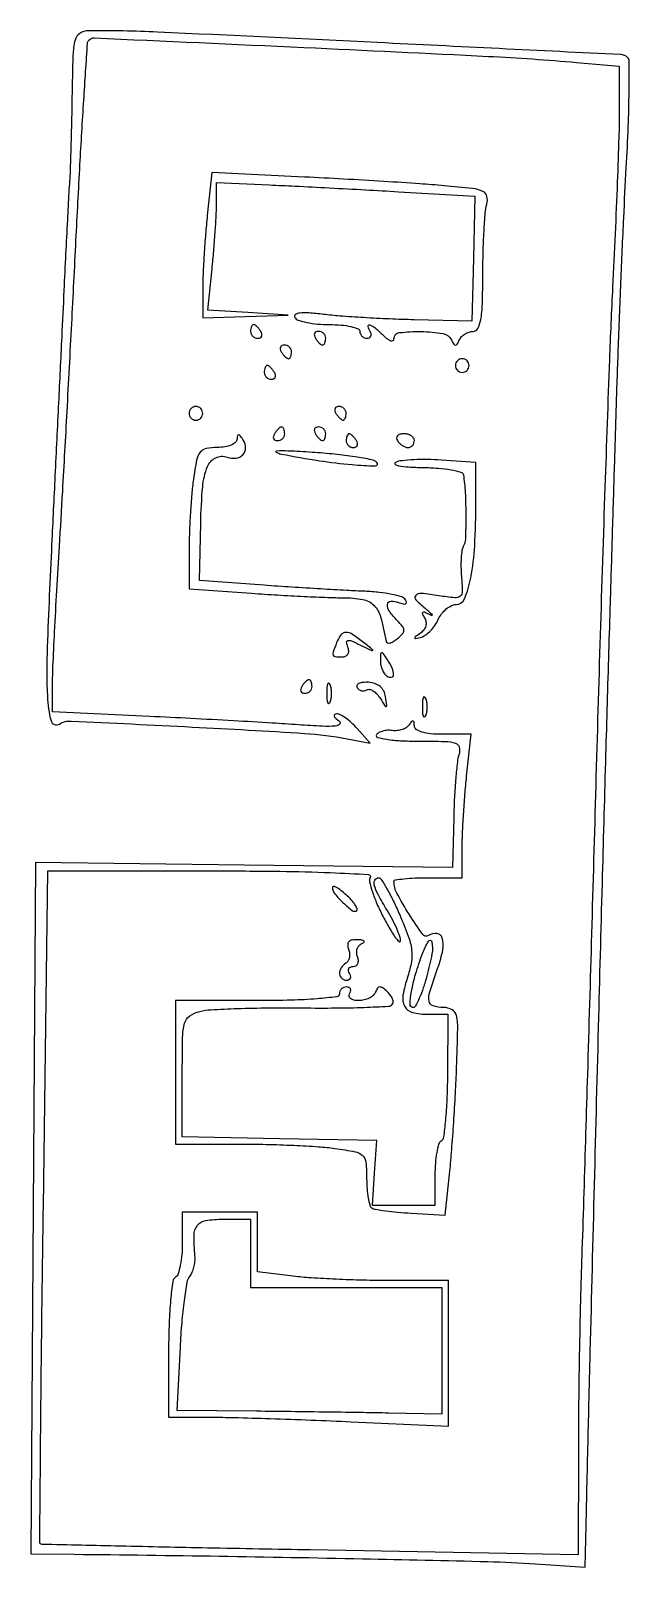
# Model space of a CAD drawing. Extents: x 7 to 94, y 6 to 231.
import ezdxf

# ---------------------------------------------------------------- set-up
doc = ezdxf.new("R2010")
doc.units = 0

msp = doc.modelspace()

# ---------------------------------------------------------------- linework, layer by layer
for points in [[(12.843476, 221.25, -0.001453), (12.769219, 217.333741, -0.001717), (12.675491, 213.629687, -0.001498), (12.576253, 210.502958, -0.010834), (12.49141, 209, 0.006018), (12.384919, 207.389362, 0.000517), (12.166526, 203.26875, 0.000683), (11.917811, 198.352729, 0.00053), (11.660014, 193, -0.000206), (11.337206, 186.205935, -0.000074), (10.871428, 176.517175, -0.000073), (10.357485, 165.891589, -0.000087), (9.868367, 155.845702, 0.002793), (9.21736, 140.798384, 0.020097), (9.235783, 133.535734, 0.053691), (9.772441, 129.984961, 0.503912), (10.994791, 129.496781, -0.151503), (12.726289, 129.944176, -0.000789), (30.505785, 129.064446, -0.002684), (46.875921, 128.140439, -0.032324), (53.136891, 127.34495), (56.5, 126.694657), (54.595012, 128.847328, 0.026468), (53.785305, 129.670166, 0.03038), (52.927955, 130.363155, 0.03175), (52.141136, 130.851593, 0.127195), (51.595012, 130.984687, 0.172902), (51.320037, 130.882314, 0.317988), (51.262285, 130.661866, 0.116678), (51.493393, 130.318069, 0.032639), (52, 129.907224, -0.45901), (52.039055, 129.493023, -0.181516), (51.448715, 129.211456, -0.033599), (49.543938, 129.175737, -0.006041), (46, 129.39042, 0.00313), (42.161348, 129.64539, 0.001033), (36.517187, 129.97311, 0.001028), (30.255692, 130.310785, 0.001166), (24.25, 130.608237), (10, 131.280708), (10.004647, 135.390354, -0.010693), (10.060232, 137.858525, -0.001472), (10.300933, 142.992791, -0.001689), (10.624504, 149.072795, -0.001428), (11.006754, 155.5, 0.001525), (11.486911, 163.59983, 0.00053), (12.130797, 175.273852, 0.000527), (12.812603, 188.129725, 0.000614), (13.432596, 200.347156, -0.001425), (14.013562, 211.440185, -0.002317), (14.577389, 220.856458, -0.000322), (15.121944, 229.211611, -0.181884), (15.323951, 229.657284, -0.210745), (16.149064, 229.977304, -0.000092), (46.794367, 228.57871, -0.001226), (73.841842, 227.272882, -0.009015), (86.75, 226.384388), (93, 225.840812), (92.993532, 219.170406, -0.00764), (92.932869, 215.437478, -0.001585), (92.705179, 208.878182, -0.001664), (92.391296, 201.263316, -0.001569), (92.020985, 193.5, 0.003508), (91.555283, 182.870975, 0.000731), (90.896456, 164.21875, 0.000768), (90.196679, 142.567243, 0.000725), (89.549422, 120.5, -0.00021), (88.935276, 98.798721, -0.000247), (88.334923, 78.25, -0.000216), (87.811681, 60.892429, -0.001548), (87.529041, 52.5, 0.003063), (87.330975, 46.036685, 0.001677), (87.163318, 38.112636, 0.001671), (87.046919, 30.063359, 0.002664), (87.007072, 23.181315), (87, 7.86263), (47.75, 8.560428, -0.000507), (32.681626, 8.843603, -0.000837), (19.952435, 9.117052, -0.000045), (8.483102, 9.383691, -0.168317), (8.237012, 9.475434, -0.225895), (8.130737, 9.703472, -0.000037), (8.24983, 24.06773, -0.00084), (8.409685, 39.983478, -0.000507), (8.649949, 58.846321), (9.325874, 108), (33.221954, 108, -0.002922), (43.333382, 107.940911, -0.007422), (50.672498, 107.746145, -0.003325), (56.291731, 107.476066, -0.569146), (56.521868, 107.035383, 0.199287), (56.420118, 106.405496, 0.021253), (56.832436, 104.948416, 0.023584), (57.505723, 103.188683, 0.016826), (58.41629, 101.285383, 0.010536), (59.377007, 99.530766, 0.024311), (60.188945, 98.265794, 0.049929), (60.738886, 97.637533, 0.642673), (60.953439, 97.72583, 0.094053), (60.852198, 98.397572, 0.017929), (60.399921, 99.55336, 0.018551), (59.76454, 100.882412, 0.016119), (59.003738, 102.22583, -0.012418), (57.679738, 104.523902, -0.060113), (57.125167, 105.921399, -0.186986), (57.208633, 106.663431, -0.285345), (57.75, 106.982934, -0.251668), (58.140226, 106.761652, -0.011077), (58.969189, 105.377793, -0.016488), (59.893403, 103.622199, -0.010784), (60.84724, 101.54259, -0.013677), (62.096856, 98.424051, -0.055805), (62.585838, 96.445341, -0.074686), (62.553997, 94.707658, -0.037857), (62.026141, 92.579207, 0.035643), (61.318589, 89.779233, 0.167783), (61.572863, 88.164698, 0.213186), (62.711452, 87.277313, 0.060562), (64.992542, 87), (67.867051, 87), (67.826833, 77.993077, -0.009239), (67.746713, 74.501475, -0.013984), (67.53602, 71.46976, -0.00863), (67.249988, 68.985004, -0.225025), (66.893307, 68.43406, 0.188017), (66.544923, 67.971503, 0.024204), (66.262409, 66.739605, 0.025549), (66.065204, 65.182145, 0.018718), (66, 63.440983), (66, 59), (61.417489, 59), (56.834978, 59), (57.167489, 63.75), (57.5, 68.5), (43.25, 68.777457), (29, 69.054913), (29, 77.919049, -0.004429), (29.050792, 83.653034, -0.061759), (29.34086, 85.695473, -0.176355), (30.084281, 86.751127, -0.090802), (31.575239, 87.429528, -0.04805), (33.208082, 87.676104, -0.005076), (37.062514, 87.844644, -0.006237), (41.668377, 87.941713, -0.004968), (46.639028, 87.935058, 0.004687), (51.470381, 87.925874, 0.007258), (55.641057, 88.017599, 0.00289), (59.191462, 88.167821, 0.18645), (59.747122, 88.413788, 0.198361), (59.884307, 88.743992, 0.089747), (59.800352, 89.213634, 0.068054), (59.51354, 89.749018, 0.046832), (59.058333, 90.266667, 0.027687), (58.365151, 90.851164, 0.165129), (57.922199, 90.996908, 0.244549), (57.584608, 90.817223, 0.06272), (57.291667, 90.25, -0.120628), (56.970351, 89.771702, -0.066279), (56.387612, 89.367188, -0.06), (55.647271, 89.093097, -0.058747), (54.85765, 89, -0.050137), (54.144277, 89.071713, -0.109046), (53.643871, 89.29375, -0.184772), (53.433414, 89.621713, -0.191977), (53.5, 90, 0.082592), (53.656512, 90.3821, 0.161196), (53.6254, 90.70625, 0.182303), (53.413961, 90.921712, 0.108972), (53.059017, 91, 0.093332), (52.654762, 90.923877, 0.09642), (52.311086, 90.70625, 0.099167), (52.081062, 90.381556, 0.105053), (52, 90, -0.379241), (51.613708, 89.563953, -0.00943), (48.75, 89.270833, -0.014311), (44.96574, 89.064309, -0.006475), (40, 89), (28, 89), (28, 78.5), (28, 68), (37.360429, 68, -0.005947), (41.284396, 67.953329, -0.005401), (45.334106, 67.813197, -0.005413), (48.954074, 67.609478, -0.017295), (51.360429, 67.364076, -0.01348), (54.329898, 66.875185, -0.144339), (55.403389, 66.320627, -0.180158), (55.886841, 65.321776, -0.023575), (56, 62.923093, 0.018545), (56.055339, 61.431568, 0.025362), (56.222735, 60.098112, 0.023931), (56.462463, 59.043166, 0.188673), (56.758246, 58.649412, 0.097263), (57.286848, 58.450651, 0.007879), (58.760085, 58.228018, 0.010373), (60.541055, 58.02504, 0.007785), (62.508246, 57.872942), (67.5, 57.565093), (68.177369, 64.032547, 0.006635), (68.460194, 67.129037, 0.003049), (68.750534, 71.170541, 0.003019), (69.004464, 75.427383, 0.004172), (69.177369, 79.250145, 0.003901), (69.340957, 84.879344, 0.059585), (69.151193, 86.813893, 0.215011), (68.510494, 87.673734, 0.127409), (67.25, 88.000145, -0.071918), (65.721863, 88.220988, -0.294916), (65.139968, 88.897826, -0.110835), (65.25699, 90.283883, -0.008547), (66.446487, 93.848329, 0.035204), (67.162911, 96.449025, 0.123363), (67.081769, 98.172053, 0.303396), (66.301199, 98.815126, 0.164857), (65.038343, 98.523697, -0.394781), (64.214373, 98.689372, -0.013685), (62.219501, 101.649471, -0.019377), (60.43347, 104.719574, -0.122645), (60, 106.460162, -0.370785), (60.184532, 106.674791, -0.010741), (61.46875, 106.841423, -0.016759), (63.082954, 106.961152, -0.010131), (65, 107), (70, 107), (70, 111.353309, -0.01062), (70.044619, 113.453714, -0.004658), (70.188722, 116.233424, -0.004607), (70.396386, 119.181518, -0.006151), (70.642456, 121.853309), (71.284913, 128), (67.142456, 128, -0.021847), (65.374743, 128.077277, -0.051212), (64.077556, 128.326362, -0.079998), (63.263998, 128.721065, -0.241325), (62.984687, 129.25, 0.031947), (62.943881, 129.785026, 0.321471), (62.797932, 129.937951, 0.273293), (62.581666, 129.859766, 0.02625), (62.234687, 129.391641, -0.103892), (61.824713, 128.987372, -0.061375), (61.202918, 128.687967, -0.057496), (60.476356, 128.532125, -0.062444), (59.753971, 128.552574, 0.051664), (59.044341, 128.587935, 0.054453), (58.35546, 128.475175, 0.060707), (57.78774, 128.240276, 0.126581), (57.444954, 127.910933, 0.502154), (57.588116, 127.54953, 0.028451), (58.958655, 127.263127, 0.024857), (60.961963, 127.063308, 0.012429), (63.508371, 127, -0.005898), (67.493842, 126.952988, -0.071132), (69.002956, 126.700746, -0.259138), (69.557709, 126.112421, -0.139965), (69.527764, 125.087477, 0.048517), (69.281415, 123.933795, 0.007332), (69.048352, 121.581374, 0.008164), (68.858713, 118.786947, 0.006977), (68.748123, 115.837477), (68.575492, 108.5), (38.037746, 108.853066), (7.5, 109.206133), (7.151603, 58.603066), (6.803206, 8), (13.151603, 7.933421, -0.001257), (34.424666, 7.656849, -0.001308), (55.414188, 7.276281, -0.000937), (73.707871, 6.862418, -0.011276), (80.75, 6.530883), (88, 6.025508), (88.185172, 14.262754, -0.000287), (88.33984, 20.971444, -0.000302), (88.499747, 27.569774, -0.00013), (88.751998, 37.619708, -0.000013), (89.370913, 62, -0.000157), (90.004037, 86.61072, -0.00026), (90.555833, 107.385929, -0.000306), (91.044554, 125.033252, -0.0005), (91.483199, 140, 0.000013), (91.706015, 147.357576, 0.000006), (91.992278, 156.821875, 0.000006), (92.291158, 166.71106, 0.000008), (92.556532, 175.5, -0.001656), (92.850895, 184.288925, -0.001164), (93.237947, 194.178125, -0.001174), (93.652684, 203.642284, -0.00246), (94.028711, 211, 0.004412), (94.311226, 216.986339, 0.006948), (94.436948, 222.1299, 0.00244), (94.461887, 226.535042, 0.214011), (94.198672, 227.123062, 0.171306), (93.226135, 227.52162, 0.000077), (57.586784, 229.285937, 0.000733), (25.390935, 230.827511, 0.013736), (15.25, 231.019269, 0.144915), (13.983399, 230.632469, 0.188448), (13.290521, 229.649622, 0.052693), (12.989251, 227.451964, 0.003724)], [(32.655698, 203.980002, 0.006045), (32.404568, 201.259607, 0.004585), (32.192611, 198.27064, 0.004636), (32.045423, 195.461717, 0.010771), (32, 193.353309), (32, 189), (38.25, 189.189084), (44.5, 189.378169), (38.613186, 189.743071), (32.726373, 190.107972), (33.363186, 196.200677, 0.004799), (33.606991, 198.771721, 0.004224), (33.812936, 201.458666, 0.004247), (33.957638, 203.885542, 0.012766), (34, 205.544501), (34, 208.79562), (41.75, 208.450305, -0.001368), (45.503939, 208.272752, -0.00059), (50.505834, 208.016545, -0.000584), (55.828938, 207.731357, -0.000773), (60.674116, 207.458587), (71.848231, 206.812185), (71.628578, 197.656093), (71.408924, 188.5), (62.954462, 188.696603, -0.004963), (59.362984, 188.815796, -0.004179), (55.56249, 189.01154, -0.004217), (52.09655, 189.248465, -0.011651), (49.662525, 189.49265, 0.012079), (47.52971, 189.704772, 0.045315), (46.185741, 189.683811, 0.12622), (45.554941, 189.448337, 0.398249), (45.471542, 189.046047, 0.176446), (45.986649, 188.639687, 0.028969), (47.232666, 188.307276, 0.028825), (48.811162, 188.076532, 0.021883), (50.559017, 188, -0.021227), (52.261135, 187.927706, -0.03416), (53.695461, 187.70625, -0.037703), (54.73472, 187.388352, -0.308946), (55, 187, 0.105053), (55.081062, 186.618444, 0.099167), (55.311086, 186.29375, 0.09642), (55.654762, 186.076123, 0.093332), (56.059017, 186, 0.108972), (56.413961, 186.078288, 0.182303), (56.6254, 186.29375, 0.161196), (56.656512, 186.6179, 0.082592), (56.5, 187, -0.089706), (56.212661, 187.730745, -0.564148), (56.449645, 187.946796, -0.103751), (57.243017, 187.518698, -0.020958), (58.428571, 186.428571, 0.032428), (59.033083, 185.897769, 0.08714), (59.538393, 185.633482, 0.216722), (59.855217, 185.671296, 0.262054), (60, 185.928571, -0.379066), (60.786081, 186.81645, -0.035687), (63.942063, 186.974795, -0.035143), (67.192519, 186.676645, -0.248016), (68.416667, 185.75, 0.029131), (68.744495, 185.14253, 0.260055), (69, 185, 0.260055), (69.255505, 185.14253, 0.029131), (69.583333, 185.75, -0.08292), (69.911833, 186.228021, -0.061238), (70.411458, 186.632812, -0.060848), (70.998166, 186.906914, -0.079041), (71.583333, 187, 0.28124), (72.280292, 187.425696, 0.075769), (72.709484, 188.708292, 0.035396), (72.946928, 191.053457, 0.007122), (73.013655, 195.25, -0.006232), (73.060443, 198.563551, -0.00735), (73.189886, 201.697207, -0.006526), (73.372314, 204.335504, -0.045066), (73.594416, 205.612832, 0.121283), (73.619015, 206.792901, 0.239544), (73.037038, 207.496933, 0.074223), (71.486818, 207.912022, 0.006168), (67.330761, 208.333704, 0.005131), (63.799894, 208.611514, 0.001614), (58.51321, 208.95578, 0.001612), (52.611316, 209.301878, 0.001786), (46.905698, 209.597566), (33.311397, 210.253386)], [(39, 187, 0.105053), (39.081062, 186.618444, 0.099167), (39.311086, 186.29375, 0.09642), (39.654762, 186.076123, 0.093332), (40.059017, 186, 0.108972), (40.413961, 186.078288, 0.182303), (40.6254, 186.29375, 0.161196), (40.656512, 186.6179, 0.082592), (40.5, 187, 0.029505), (40.231006, 187.382774, 0.035638), (39.933975, 187.70625, 0.038439), (39.65171, 187.934461, 0.151918), (39.440983, 188, 0.210953), (39.272352, 187.92554, 0.081139), (39.129539, 187.70625, 0.061769), (39.032345, 187.382849, 0.042167)], [(48.5, 186, 0.029505), (48.768994, 185.617226, 0.035638), (49.066025, 185.29375, 0.038439), (49.34829, 185.065539, 0.151918), (49.559017, 185, 0.210953), (49.727648, 185.07446, 0.081139), (49.870461, 185.29375, 0.061769), (49.967655, 185.617151, 0.042167), (50, 186, 0.105053), (49.918938, 186.381556, 0.099167), (49.688914, 186.70625, 0.09642), (49.345238, 186.923877, 0.093332), (48.940983, 187, 0.108972), (48.586039, 186.921712, 0.182303), (48.3746, 186.70625, 0.161196), (48.343488, 186.3821, 0.082592)], [(43.5, 184, 0.029505), (43.768994, 183.617226, 0.035638), (44.066025, 183.29375, 0.038439), (44.34829, 183.065539, 0.151918), (44.559017, 183, 0.210953), (44.727648, 183.07446, 0.081139), (44.870461, 183.29375, 0.061769), (44.967655, 183.617151, 0.042167), (45, 184, 0.105053), (44.918938, 184.381556, 0.099167), (44.688914, 184.70625, 0.09642), (44.345238, 184.923877, 0.093332), (43.940983, 185, 0.108972), (43.586039, 184.921712, 0.182303), (43.3746, 184.70625, 0.161196), (43.343488, 184.3821, 0.082592)], [(69, 182, 0.099038), (69.076342, 181.618362, 0.097945), (69.29375, 181.29375, 0.097945), (69.618362, 181.076342, 0.099038), (70, 181, 0.099038), (70.381638, 181.076342, 0.097945), (70.70625, 181.29375, 0.097945), (70.923658, 181.618362, 0.099038), (71, 182, 0.099038), (70.923658, 182.381638, 0.097945), (70.70625, 182.70625, 0.097945), (70.381638, 182.923658, 0.099038), (70, 183, 0.099038), (69.618362, 182.923658, 0.097945), (69.29375, 182.70625, 0.097945), (69.076342, 182.381638, 0.099038)], [(41, 181, 0.105053), (41.081062, 180.618444, 0.099167), (41.311086, 180.29375, 0.09642), (41.654762, 180.076123, 0.093332), (42.059017, 180, 0.108972), (42.413961, 180.078288, 0.182303), (42.6254, 180.29375, 0.161196), (42.656512, 180.6179, 0.082592), (42.5, 181, 0.029505), (42.231006, 181.382774, 0.035638), (41.933975, 181.70625, 0.038439), (41.65171, 181.934461, 0.151918), (41.440983, 182, 0.210953), (41.272352, 181.92554, 0.081139), (41.129539, 181.70625, 0.061769), (41.032345, 181.382849, 0.042167)], [(30, 175, 0.099038), (30.076342, 174.618362, 0.097945), (30.29375, 174.29375, 0.097945), (30.618362, 174.076342, 0.099038), (31, 174, 0.099038), (31.381638, 174.076342, 0.097945), (31.70625, 174.29375, 0.097945), (31.923658, 174.618362, 0.099038), (32, 175, 0.099038), (31.923658, 175.381638, 0.097945), (31.70625, 175.70625, 0.097945), (31.381638, 175.923658, 0.099038), (31, 176, 0.099038), (30.618362, 175.923658, 0.097945), (30.29375, 175.70625, 0.097945), (30.076342, 175.381638, 0.099038)], [(51.5, 175, 0.029505), (51.768994, 174.617226, 0.035638), (52.066025, 174.29375, 0.038439), (52.34829, 174.065539, 0.151918), (52.559017, 174, 0.210953), (52.727648, 174.07446, 0.081139), (52.870461, 174.29375, 0.061769), (52.967655, 174.617151, 0.042167), (53, 175, 0.105053), (52.918938, 175.381556, 0.099167), (52.688914, 175.70625, 0.09642), (52.345238, 175.923877, 0.093332), (51.940983, 176, 0.108972), (51.586039, 175.921712, 0.182303), (51.3746, 175.70625, 0.161196), (51.343488, 175.3821, 0.082592)], [(37.015313, 171.25, -0.206443), (36.79859, 170.763936, -0.083857), (36.178538, 170.360447, -0.062472), (35.253295, 170.089585, -0.040023), (34.135924, 170, 0.049405), (32.483319, 169.836307, 0.183788), (31.61306, 169.289512, 0.113992), (31.094227, 168.125499, 0.01402), (30.635924, 165.360429, 0.01246), (30.391763, 163.175729, 0.006254), (30.186803, 160.406218, 0.006206), (30.046134, 157.534936, 0.009136), (30, 155.010171), (30, 149.299485), (39.153625, 148.649743, 0.002882), (42.969066, 148.401008, 0.002715), (46.863692, 148.190862, 0.002699), (50.316781, 148.042017, 0.009421), (52.546636, 148, -0.042707), (55.433218, 147.752992, -0.156332), (57.040723, 146.914311, -0.127739), (58.043975, 145.184879, -0.024685), (58.847686, 141.627555, 0.258715), (59.030289, 141.401362, 0.150395), (59.387693, 141.370281, 0.081524), (59.896417, 141.570232, 0.038905), (60.472121, 141.976863, 0.035099), (61.238872, 142.709857, 0.186553), (61.444242, 143.241133, 0.16987), (61.247823, 143.802599, 0.028094), (60.472121, 144.670736, -0.041996), (59.337007, 146.014419, -0.174338), (59.05595, 147.020922, -0.380706), (59.5325, 147.483356, -0.10267), (60.664045, 147.298676, 0.029961), (61.327695, 147.088647, 0.15597), (61.706026, 147.112456, 0.351925), (61.826029, 147.32121, 0.099961), (61.686641, 147.698008, 0.182055), (61.147104, 148.114207, 0.02256), (59.684793, 148.490372, 0.024255), (57.83878, 148.784812, 0.017842), (55.772597, 148.937961, -0.003959), (53.103954, 149.061401, -0.001375), (49.2582, 149.280417, -0.001365), (45.023724, 149.544858, -0.001589), (41, 149.820015), (31.5, 150.5), (31.696411, 158.907863, -0.0155), (31.987261, 164.253559, -0.074473), (32.692463, 167.211707, -0.186411), (33.891448, 168.495406, -0.202705), (35.590684, 168.582016, 0.11928), (36.862711, 168.439432, 0.170279), (37.870399, 168.942631, 0.190242), (38.274081, 169.912681, 0.146601), (37.962526, 171.026393, 0.020238), (37.533535, 171.647606, 0.175296), (37.256565, 171.828629, 0.409371), (37.07686, 171.719611, 0.059103)], [(42.5, 172, 0.082592), (42.343488, 171.6179, 0.161196), (42.3746, 171.29375, 0.182303), (42.586039, 171.078288, 0.108972), (42.940983, 171, 0.093332), (43.345238, 171.076123, 0.09642), (43.688914, 171.29375, 0.099167), (43.918938, 171.618444, 0.105053), (44, 172, 0.042167), (43.967655, 172.382849, 0.061769), (43.870461, 172.70625, 0.081139), (43.727648, 172.92554, 0.210953), (43.559017, 173, 0.151918), (43.34829, 172.934461, 0.038439), (43.066025, 172.70625, 0.035638), (42.768994, 172.382774, 0.029505)], [(48.5, 172, 0.029505), (48.768994, 171.617226, 0.035638), (49.066025, 171.29375, 0.038439), (49.34829, 171.065539, 0.151918), (49.559017, 171, 0.210953), (49.727648, 171.07446, 0.081139), (49.870461, 171.29375, 0.061769), (49.967655, 171.617151, 0.042167), (50, 172, 0.105053), (49.918938, 172.381556, 0.099167), (49.688914, 172.70625, 0.09642), (49.345238, 172.923877, 0.093332), (48.940983, 173, 0.108972), (48.586039, 172.921712, 0.182303), (48.3746, 172.70625, 0.161196), (48.343488, 172.3821, 0.082592)], [(53, 171, 0.105053), (53.081062, 170.618444, 0.099167), (53.311086, 170.29375, 0.09642), (53.654762, 170.076123, 0.093332), (54.059017, 170, 0.108972), (54.413961, 170.078288, 0.182303), (54.6254, 170.29375, 0.161196), (54.656512, 170.6179, 0.082592), (54.5, 171, 0.029505), (54.231006, 171.382774, 0.035638), (53.933975, 171.70625, 0.038439), (53.65171, 171.934461, 0.151918), (53.440983, 172, 0.210953), (53.272352, 171.92554, 0.081139), (53.129539, 171.70625, 0.061769), (53.032345, 171.382849, 0.042167)], [(60.5, 171, 0.06081), (60.806203, 170.617485, 0.051032), (61.2129, 170.29375, 0.053229), (61.653442, 170.073302, 0.089642), (62.059017, 170, 0.105429), (62.418051, 170.076556, 0.099231), (62.723586, 170.29375, 0.096318), (62.928382, 170.618268, 0.092995), (63, 171, 0.153634), (62.879982, 171.381379, 0.097988), (62.542039, 171.70625, 0.080552), (62.037096, 171.925455, 0.062283), (61.440983, 172, 0.066118), (60.889346, 171.926733, 0.138808), (60.521475, 171.70625, 0.191142), (60.392057, 171.379648, 0.139169)], [(43.5, 169.041013, 0.010121), (49.078318, 168.06472, 0.016367), (53.861257, 167.4866, 0.01749), (57.294979, 167.305889, 0.686764), (57.5, 167.812091, 0.140794), (56.730838, 168.205026, 0.009653), (54.296875, 168.630967, 0.013176), (51.328851, 169.011719, 0.009488), (48, 169.286174, 0.003697), (44.502246, 169.481878, 0.025737), (42.789538, 169.476803, 0.767613), (42.751994, 169.29804, 0.068846)], [(60.208703, 167.820285, 0.572605), (60.168954, 167.561019, 0.125493), (60.690994, 167.31959, 0.031592), (62.149966, 167.143177, 0.011237), (64.25, 167.070285, -0.016286), (66.465308, 166.97099, -0.025449), (68.358147, 166.726896, -0.022848), (69.80681, 166.395604, -0.293229), (70.160714, 166, -0.027474), (70.434822, 163.384454, -0.012587), (70.518242, 159.953863, -0.007944), (70.462317, 156.615266, -0.12179), (70.151681, 155.514399, 0.095381), (69.951807, 154.925542, 0.019084), (69.841814, 153.816717, 0.019537), (69.813243, 152.496752, 0.017131), (69.88451, 151.119092, -0.016239), (70.002023, 148.923373, -0.224328), (69.685732, 148.215784, -0.206695), (68.92222, 147.978395, -0.013668), (66.589137, 148.291822, 0.014463), (63.991589, 148.636575, 0.237238), (63.195864, 148.334482, 0.400695), (63.208904, 147.686312, 0.02547), (64.75, 146.286085, -0.010092), (65.366186, 145.759878, -0.097447), (65.573363, 145.487086, -0.665483), (65.503664, 145.407475, -0.038993), (65.095492, 145.580351, 0.022861), (64.465543, 145.871445, 0.282156), (64.215708, 145.830393, 0.337011), (64.168112, 145.604657, 0.027824), (64.473607, 145.042705, -0.102825), (64.681288, 144.471358, -0.101494), (64.645536, 143.861744, -0.095397), (64.366452, 143.285607, -0.079902), (63.878115, 142.812066, 0.005197), (63.110674, 142.263084, 0.295384), (63.051115, 142.107229, 0.419679), (63.167077, 142.033443, 0.006712), (64, 142.238562, 0.09389), (64.645894, 142.544305, 0.043435), (65.349344, 143.156515, 0.040972), (65.998546, 143.949671, 0.044967), (66.487128, 144.814693, -0.056843), (66.985642, 145.650428, -0.055832), (67.662204, 146.358066, -0.060869), (68.405928, 146.839726, -0.113767), (69.101204, 147, 0.308164), (70.350862, 147.851016, 0.046211), (71.243738, 150.92456, 0.033809), (71.822626, 155.615921, 0.013796), (72, 162.043058), (72, 167.806973), (66.958703, 168.153487, 0.014205), (64.903359, 168.236194, 0.015285), (62.896355, 168.198545, 0.01496), (61.181627, 168.062383, 0.067463)], [(51.606989, 141.418213, 0.007807), (51.092111, 140.011171, 0.176963), (51.098525, 139.586866, 0.288423), (51.380256, 139.375446, 0.020546), (52.404659, 139.333333, 0.103995), (52.918297, 139.441333, 0.158002), (53.256065, 139.742336, 0.143821), (53.371992, 140.208386, 0.081309), (53.253029, 140.783, -0.054445), (53.066628, 141.490459, -0.413987), (53.251638, 141.740943, -0.141234), (53.776429, 141.6718, -0.010556), (55.09837, 141.061168, 0.000941), (56.734987, 140.266645, 0.294252), (56.872645, 140.283562, 0.472868), (56.871889, 140.387833, 0.00117), (55.55887, 141.444834, 0.024353), (53.936596, 142.619613, 0.147249), (52.950892, 142.909108, 0.234959), (52.226772, 142.542843, 0.068748)], [(58.015313, 138.809017, 0.053738), (58.083635, 138.116349, 0.049393), (58.298248, 137.433213, 0.052761), (58.617978, 136.859627, 0.101161), (59, 136.5, 0.175918), (59.640978, 136.366526, 0.372932), (59.949198, 136.722292, 0.110887), (59.733972, 137.680839, 0.03301), (59, 139, 0.010223), (58.430616, 139.842749, 0.295079), (58.199331, 139.935744, 0.343021), (58.046994, 139.761472, 0.012098)], [(46.5, 135, 0.082592), (46.343488, 134.6179, 0.161196), (46.3746, 134.29375, 0.182303), (46.586039, 134.078288, 0.108972), (46.940983, 134, 0.093332), (47.345238, 134.076123, 0.09642), (47.688914, 134.29375, 0.099167), (47.918938, 134.618444, 0.105053), (48, 135, 0.042167), (47.967655, 135.382849, 0.061769), (47.870461, 135.70625, 0.081139), (47.727648, 135.92554, 0.210953), (47.559017, 136, 0.151918), (47.34829, 135.934461, 0.038439), (47.066025, 135.70625, 0.035638), (46.768994, 135.382774, 0.029505)], [(50.157895, 134, 0.017491), (50.189089, 133.10856, 0.078554), (50.306058, 132.601562, 0.447206), (50.474999, 132.540618, 0.174857), (50.662281, 132.75, 0.057986), (50.818615, 133.320008, 0.037979), (50.87034, 134, 0.037979), (50.818615, 134.679992, 0.057986), (50.662281, 135.25, 0.174857), (50.474999, 135.459382, 0.447206), (50.306058, 135.398438, 0.078554), (50.189089, 134.89144, 0.017491)], [(54.59524, 134.845898, 0.097982), (54.868803, 134.551608, 0.09769), (55.234101, 134.383287, 0.098189), (55.634368, 134.36676, 0.100105), (56.007638, 134.50472, -0.193943), (56.422705, 134.57616, -0.08705), (56.944304, 134.363979, -0.066985), (57.490995, 133.909292, -0.047072), (57.97537, 133.271032, 0.003716), (58.683899, 132.14724, 0.331453), (58.857982, 132.081572, 0.371871), (58.953793, 132.228018, 0.004074), (58.773443, 133.5, 0.083375), (58.497508, 134.345777, 0.097723), (57.97001, 135.002703, 0.09328), (57.210642, 135.430851, 0.069273), (56.262754, 135.61221, 0.037056), (55.452346, 135.593277, 0.083527), (54.861103, 135.433393, 0.167404), (54.582847, 135.167596, 0.263383)], [(64.157895, 132, 0.017491), (64.189089, 131.10856, 0.078554), (64.306058, 130.601562, 0.447206), (64.474999, 130.540618, 0.174857), (64.662281, 130.75, 0.057986), (64.818615, 131.320008, 0.037979), (64.87034, 132, 0.037979), (64.818615, 132.679992, 0.057986), (64.662281, 133.25, 0.174857), (64.474999, 133.459382, 0.447206), (64.306058, 133.398438, 0.078554), (64.189089, 132.89144, 0.017491)], [(51, 105.583559, 0.171742), (51.331997, 104.645514, 0.033166), (52.573766, 103.303555, 0.030856), (53.926539, 102.172992, 0.370665), (54.55375, 102.220417, 0.312473), (54.606528, 102.510985, 0.042906), (54.288273, 103.07755, 0.036839), (53.741933, 103.765449, 0.0226), (53.006131, 104.494452, 0.018783), (52.235479, 105.140936, 0.040791), (51.589301, 105.56328, 0.078427), (51.159202, 105.715826, 0.469284)], [(53.349337, 96.532025, -0.066719), (53.493102, 95.926665, -0.072258), (53.466258, 95.321649, -0.081026), (53.279146, 94.809536, -0.126981), (52.956326, 94.473008, 0.11271), (52.25864, 93.785505, 0.153636), (52.03018, 92.93827, 0.202836), (52.345121, 92.272309, 0.184246), (53.059017, 92, 0.108972), (53.413961, 92.078288, 0.182303), (53.6254, 92.29375, 0.161196), (53.656512, 92.6179, 0.082592), (53.5, 93, -0.093667), (53.353415, 93.381563, -0.171987), (53.406028, 93.70625, -0.173661), (53.65063, 93.923227, -0.095723), (54.047972, 94, 0.140985), (54.447166, 94.114844, 0.152578), (54.709662, 94.421647, 0.120928), (54.786713, 94.886609, 0.072613), (54.663166, 95.435392, -0.08212), (54.543046, 96.020339, -0.090662), (54.624841, 96.591801, -0.098459), (54.893044, 97.061008, -0.117756), (55.306177, 97.356445, 0.089468), (55.607157, 97.547173, 0.45048), (55.603824, 97.722633, 0.142466), (55.294276, 97.861712, 0.024193), (54.643011, 97.921053, 0.054994), (53.859236, 97.868155, 0.162319), (53.39136, 97.613102, 0.196786), (53.222726, 97.166799, 0.08497)], [(64.824737, 92.634525, -0.015316), (64.29093, 90.858488, -0.023523), (63.710886, 89.361392, -0.020066), (63.152739, 88.225724, -0.275109), (62.773543, 88, -0.429667), (62.351429, 88.444865, -0.030829), (62.567064, 90.326386, -0.028421), (63.170609, 92.874509, -0.016038), (64.174404, 95.888688, -0.048188), (65.05124, 97.704579, -0.683474), (65.550599, 97.61657, -0.096871), (65.557919, 95.835206, -0.01808)], [(29, 53.559017, -0.02093), (28.926887, 51.813184, -0.027868), (28.70625, 50.241025, -0.027581), (28.388891, 48.999702, -0.179846), (28, 48.5, 0.225099), (27.597885, 47.878686, 0.009291), (27.290691, 45.171869, 0.014426), (27.071491, 41.833883, 0.009181), (27, 37.940983), (27, 28), (33.25, 27.996342, -0.006178), (36.577041, 27.953283, -0.001667), (41.85, 27.802265, -0.001688), (47.835941, 27.590613, -0.001749), (53.75, 27.34079), (68, 26.688896), (68, 37.344448), (68, 48), (59.25, 48.008692, -0.006129), (55.515236, 48.058186, -0.005031), (51.528125, 48.200069, -0.005084), (47.866356, 48.404607, -0.013394), (45.25, 48.647983), (40, 49.278582), (40, 53.639291), (40, 58), (34.5, 58), (29, 58)], [(39, 52), (39, 47), (53, 47), (67, 47), (67, 37.731408), (67, 28.462817), (59.25, 28.604676, 0.000783), (55.468102, 28.667975, 0.000326), (50.363214, 28.742091, 0.000323), (44.896243, 28.814371, 0.000417), (39.880092, 28.873267), (28.260183, 29), (28.718554, 38.25, -0.008689), (28.961375, 41.874655, -0.012059), (29.313517, 45.110847, -0.008641), (29.715725, 47.775943, -0.131713), (30.100289, 48.616713, 0.072978), (30.442108, 49.180277, 0.038409), (30.702398, 49.958607, 0.037206), (30.850562, 50.81369, 0.046874), (30.853383, 51.616713, -0.02462), (30.727992, 54.678089, -0.163447), (31.219773, 56.103037, -0.194021), (32.421431, 56.808989, -0.036988), (35, 57), (39, 57)]]:
    msp.add_lwpolyline(points, format="xyb", close=True)

doc.saveas('drawing.dxf')
